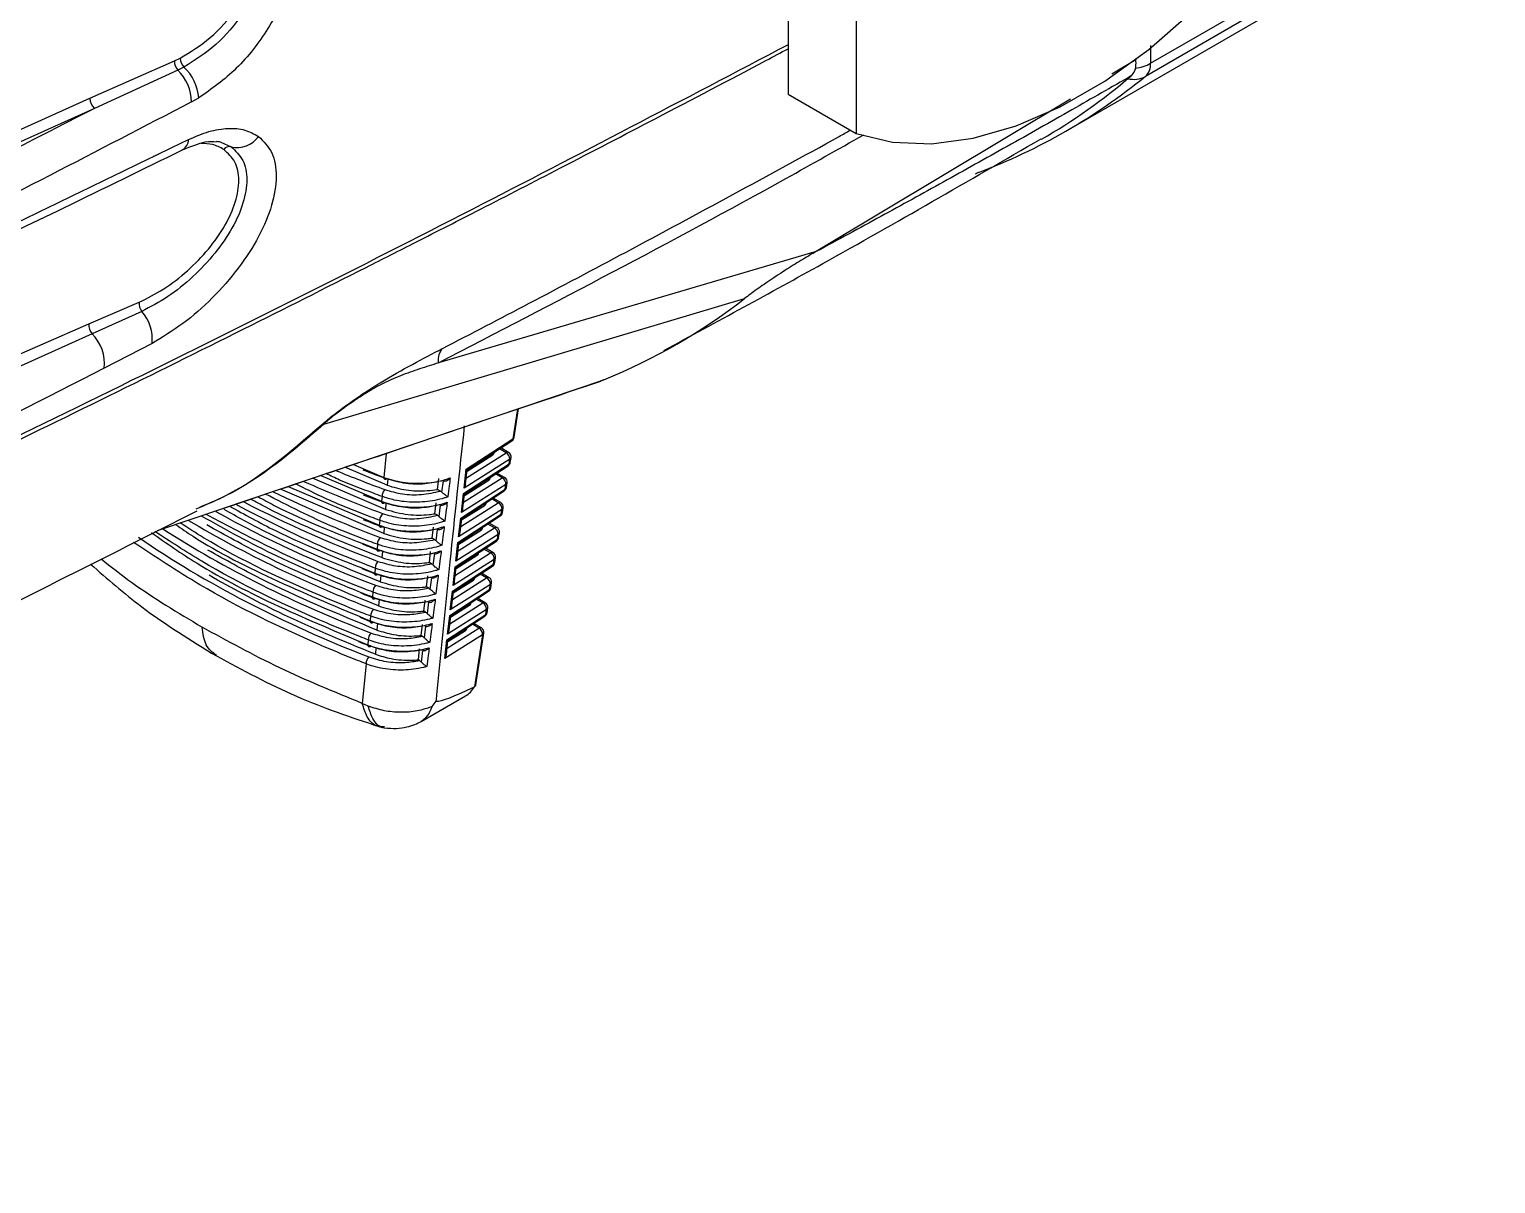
# Model space of a CAD drawing. Extents: x 2 to 136, y 1 to 99.
# Drawn here: x 13.738 to 16.602, y 7.299 to 9.552 of the extents above; entities that cross this region are included whole.
import ezdxf

# ---------------------------------------------------------------- set-up
doc = ezdxf.new("R2010")
doc.units = 0
doc.header["$MEASUREMENT"] = 0
doc.layers.add('OBJECT', color=7, linetype='CONTINUOUS')

msp = doc.modelspace()

# ---------------------------------------------------------------- linework, layer by layer
at = {"layer": 'OBJECT'}
for p, q in [((15.2201, 11.0484), (15.2201, 9.425)), ((15.353, 11.0484), (15.353, 9.3482)), ((15.9281, 9.4857), (16.6019, 9.8747)), ((16.5918, 9.8491), (15.9179, 9.4601)), ((15.7637, 9.3538), (16.4375, 9.7428)), ((15.9281, 9.5206), (15.9281, 9.4857)), ((13.8565, 9.4172), (14.0215, 9.4901)), ((14.0215, 9.4901), (14.0327, 9.4954)), ((15.8993, 9.4921), (15.8525, 9.4641)), ((15.8992, 9.4933), (15.8993, 9.4921)), ((14.0283, 9.4722), (13.8655, 9.3976)), ((14.0402, 9.4781), (14.0283, 9.4722)), ((15.2201, 9.425), (15.353, 9.3482)), ((11.9219, 8.5481), (13.8565, 9.4172)), ((13.8655, 9.3976), (11.9309, 8.5282)), ((14.0553, 9.4102), (14.0694, 9.4181)), ((15.7718, 9.4157), (15.2752, 9.1181)), ((13.9853, 9.3062), (13.9904, 9.3083)), ((14.1121, 9.3314), (14.1323, 9.3226)), ((13.9815, 9.3043), (13.98, 9.3037)), ((15.5914, 9.2722), (15.5854, 9.2693)), ((15.2752, 9.1181), (14.5372, 8.9007)), ((14.3136, 8.7814), (15.135, 9.0264)), ((13.8547, 8.9771), (13.9528, 9.0192)), ((13.9578, 9.0012), (13.8608, 8.9577)), ((13.6383, 8.8829), (13.8547, 8.9771)), ((13.8608, 8.9577), (13.647, 8.8611)), ((13.978, 8.9389), (13.8847, 8.8902)), ((14.5372, 8.9007), (14.5372, 8.9007)), ((14.1174, 8.6169), (14.86, 8.8676)), ((14.86, 8.8676), (14.85, 8.864)), ((14.6917, 8.8105), (14.6827, 8.7523)), ((14.6852, 8.7556), (14.6938, 8.8112)), ((14.3136, 8.7814), (14.3082, 8.7792)), ((14.5915, 8.693), (14.6827, 8.7523)), ((14.5935, 8.692), (14.6807, 8.7487)), ((14.6741, 8.726), (14.6591, 8.7347)), ((14.4354, 8.7242), (14.4309, 8.6773)), ((14.6765, 8.7125), (14.5873, 8.6561)), ((14.5918, 8.6766), (14.6692, 8.7255)), ((14.5932, 8.6894), (14.6433, 8.721)), ((14.6433, 8.721), (14.6439, 8.7248)), ((14.6458, 8.7243), (14.6461, 8.7262)), ((14.6692, 8.7255), (14.6564, 8.7329)), ((14.6751, 8.7034), (14.6765, 8.7125)), ((14.6776, 8.7066), (14.679, 8.7158)), ((14.3073, 8.681), (14.4263, 8.6306)), ((14.4373, 8.6618), (14.3546, 8.697)), ((14.3711, 8.7026), (14.4309, 8.6773)), ((14.5861, 8.6455), (14.6751, 8.7034)), ((14.5873, 8.6561), (14.5915, 8.693)), ((14.5881, 8.6445), (14.6732, 8.6998)), ((14.5904, 8.6644), (14.5935, 8.692)), ((14.6382, 8.6754), (14.6385, 8.6773)), ((14.6616, 8.6766), (14.6489, 8.684)), ((14.6665, 8.6771), (14.6516, 8.6857)), ((14.4304, 8.5676), (14.2288, 8.6545)), ((14.2437, 8.6596), (14.4218, 8.5839)), ((14.4338, 8.6147), (14.2915, 8.6757)), ((14.4382, 8.674), (14.4373, 8.6618)), ((14.5357, 8.6538), (14.5381, 8.6754)), ((14.5414, 8.6505), (14.5357, 8.6538)), ((14.5442, 8.6482), (14.5469, 8.6705)), ((14.5807, 8.5979), (14.6675, 8.6544)), ((14.6689, 8.6636), (14.582, 8.6086)), ((14.5828, 8.597), (14.6656, 8.6508)), ((14.5864, 8.6291), (14.6616, 8.6766)), ((14.5879, 8.6419), (14.6357, 8.6721)), ((14.6357, 8.6721), (14.6363, 8.6758)), ((14.6675, 8.6544), (14.6689, 8.6636)), ((14.67, 8.6577), (14.6714, 8.6669)), ((14.4272, 8.64), (14.4263, 8.6306)), ((14.4347, 8.627), (14.4338, 8.6147)), ((14.5303, 8.6063), (14.5327, 8.6279)), ((14.5386, 8.6008), (14.5412, 8.6231)), ((14.581, 8.5816), (14.654, 8.6277)), ((14.582, 8.6086), (14.5861, 8.6455)), ((14.5825, 8.5943), (14.6282, 8.6232)), ((14.585, 8.6169), (14.5882, 8.6445)), ((14.6282, 8.6232), (14.6287, 8.6269)), ((14.6307, 8.6265), (14.6309, 8.6283)), ((14.654, 8.6277), (14.6413, 8.6351)), ((14.659, 8.6282), (14.644, 8.6368)), ((13.9889, 8.5735), (14.12, 8.6178)), ((14.4227, 8.5933), (14.4218, 8.5839)), ((14.5356, 8.6032), (14.5303, 8.6063)), ((14.5754, 8.5504), (14.6599, 8.6055)), ((14.6613, 8.6147), (14.5766, 8.5611)), ((14.5766, 8.5611), (14.5807, 8.5979)), ((14.5774, 8.5494), (14.658, 8.6019)), ((14.5797, 8.5694), (14.5828, 8.597)), ((14.6599, 8.6055), (14.6613, 8.6147)), ((14.6624, 8.6088), (14.6639, 8.618)), ((14.4313, 8.5799), (14.4304, 8.5676)), ((14.5249, 8.5588), (14.5274, 8.5804)), ((14.5329, 8.5535), (14.5356, 8.5758)), ((14.6538, 8.5658), (14.5712, 8.5136)), ((14.5756, 8.534), (14.6465, 8.5788)), ((14.5771, 8.5468), (14.6206, 8.5743)), ((14.6206, 8.5743), (14.6211, 8.5779)), ((14.6231, 8.5776), (14.6234, 8.5794)), ((14.6465, 8.5788), (14.6338, 8.5861)), ((14.6514, 8.5793), (14.6365, 8.5879)), ((14.6523, 8.5565), (14.6538, 8.5658)), ((14.6548, 8.5598), (14.6563, 8.5691)), ((14.4182, 8.5466), (14.4173, 8.5372)), ((14.5298, 8.5559), (14.5249, 8.5588)), ((14.57, 8.5029), (14.6523, 8.5565)), ((14.5712, 8.5136), (14.5754, 8.5504)), ((14.572, 8.5019), (14.6504, 8.553)), ((14.5743, 8.5219), (14.5774, 8.5494)), ((14.6389, 8.5299), (14.6262, 8.5372)), ((14.6438, 8.5304), (14.6289, 8.539)), ((14.4279, 8.5329), (14.427, 8.5206)), ((14.5195, 8.5112), (14.522, 8.5329)), ((14.524, 8.5087), (14.5195, 8.5112)), ((14.5272, 8.5061), (14.5299, 8.5285)), ((14.5646, 8.4554), (14.6448, 8.5076)), ((14.6462, 8.5169), (14.5658, 8.4661)), ((14.5703, 8.4865), (14.6389, 8.5299)), ((14.5717, 8.4993), (14.613, 8.5254)), ((14.613, 8.5254), (14.6136, 8.529)), ((14.6155, 8.5287), (14.6158, 8.5304)), ((14.6448, 8.5076), (14.6462, 8.5169)), ((14.6473, 8.5109), (14.6487, 8.5202)), ((14.4137, 8.5), (14.4128, 8.4905)), ((14.4246, 8.4859), (14.4237, 8.4735)), ((14.5141, 8.4637), (14.5166, 8.4854)), ((14.5214, 8.4587), (14.5241, 8.4812)), ((14.5649, 8.439), (14.6313, 8.481)), ((14.5658, 8.4661), (14.57, 8.5029)), ((14.5663, 8.4518), (14.6054, 8.4765)), ((14.5666, 8.4544), (14.6428, 8.504)), ((14.5689, 8.4744), (14.572, 8.5019)), ((14.6054, 8.4765), (14.606, 8.48)), ((14.608, 8.4798), (14.6082, 8.4815)), ((14.6313, 8.481), (14.6187, 8.4883)), ((14.6363, 8.4815), (14.6214, 8.4901)), ((14.4092, 8.4533), (14.4083, 8.4438)), ((14.5181, 8.4614), (14.5141, 8.4637)), ((14.5592, 8.4079), (14.6372, 8.4586)), ((14.6386, 8.468), (14.5604, 8.4185)), ((14.5604, 8.4185), (14.5646, 8.4554)), ((14.5612, 8.4069), (14.6353, 8.4551)), ((14.5635, 8.4269), (14.5666, 8.4544)), ((14.6372, 8.4586), (14.6386, 8.468)), ((14.6397, 8.4619), (14.6411, 8.4713)), ((14.4213, 8.4388), (14.4204, 8.4263)), ((14.5088, 8.4162), (14.5112, 8.4379)), ((14.5156, 8.4114), (14.5184, 8.4339)), ((14.6311, 8.4191), (14.555, 8.371)), ((14.5595, 8.3915), (14.6237, 8.4321)), ((14.5609, 8.4043), (14.5979, 8.4276)), ((14.5979, 8.4276), (14.5984, 8.4311)), ((14.6004, 8.4309), (14.6006, 8.4325)), ((14.6237, 8.4321), (14.6112, 8.4394)), ((14.6287, 8.4326), (14.6139, 8.4411)), ((14.6296, 8.4097), (14.6311, 8.4191)), ((14.6321, 8.413), (14.6336, 8.4224)), ((14.4047, 8.4067), (14.4038, 8.3972)), ((14.4181, 8.3924), (14.4172, 8.3792)), ((14.5034, 8.3687), (14.5058, 8.3903)), ((14.5122, 8.4142), (14.5088, 8.4162)), ((14.5538, 8.3603), (14.6296, 8.4097)), ((14.555, 8.371), (14.5592, 8.4079)), ((14.5559, 8.3594), (14.6277, 8.4061)), ((14.5581, 8.3793), (14.5612, 8.4069)), ((14.6162, 8.3832), (14.6036, 8.3905)), ((14.6211, 8.3837), (14.6063, 8.3922)), ((14.5063, 8.367), (14.5034, 8.3687)), ((14.5098, 8.364), (14.5126, 8.3866)), ((14.6235, 8.3702), (14.5497, 8.3235)), ((14.5541, 8.344), (14.6162, 8.3832)), ((14.5556, 8.3568), (14.5903, 8.3787)), ((14.5903, 8.3787), (14.5908, 8.3821)), ((14.5928, 8.382), (14.593, 8.3836)), ((14.6235, 8.3702), (14.6078, 8.2686)), ((14.6103, 8.2723), (14.626, 8.3735)), ((14.4003, 8.36), (14.3994, 8.3505)), ((14.415, 8.3453), (14.4141, 8.332)), ((14.498, 8.3212), (14.5004, 8.3428)), ((14.504, 8.3167), (14.5068, 8.3394)), ((14.5497, 8.3235), (14.5538, 8.3603)), ((14.5527, 8.3318), (14.5559, 8.3594)), ((14.3958, 8.3134), (14.3885, 8.236)), ((14.5003, 8.3198), (14.498, 8.3212)), ((14.5034, 8.2008), (14.5901, 8.2508)), ((14.6078, 8.2686), (14.6075, 8.2685)), ((14.4002, 8.2308), (14.3885, 8.236)), ((14.525, 8.2299), (14.5331, 8.2402)), ((14.4224, 8.1905), (14.431, 8.1887))]:
    msp.add_line(p, q, dxfattribs=at)
at = {"layer": 'OBJECT', "flags": 128}
for points in [[(15.353, 9.3482), (15.424, 9.3315), (15.5004, 9.3284), (15.5814, 9.3391), (15.6655, 9.3633), (15.7516, 9.4007), (15.8384, 9.4508), (15.9244, 9.5128), (16.0086, 9.5857), (16.0895, 9.6685), (16.166, 9.7599), (16.2369, 9.8585)], [(14.4362, 8.6744), (14.4352, 8.6737), (14.4342, 8.6732), (14.4333, 8.6731), (14.4325, 8.6734), (14.4318, 8.6739), (14.4313, 8.6748), (14.431, 8.676), (14.4309, 8.6773)], [(14.4316, 8.6277), (14.4306, 8.6269), (14.4297, 8.6265), (14.4288, 8.6264), (14.428, 8.6266), (14.4273, 8.6272), (14.4268, 8.6281), (14.4264, 8.6292), (14.4263, 8.6306)], [(14.4271, 8.581), (14.4261, 8.5802), (14.4251, 8.5798), (14.4242, 8.5797), (14.4234, 8.5799), (14.4228, 8.5805), (14.4223, 8.5814), (14.4219, 8.5825), (14.4218, 8.5839)], [(14.4226, 8.5343), (14.4216, 8.5335), (14.4206, 8.5331), (14.4197, 8.533), (14.4189, 8.5332), (14.4183, 8.5338), (14.4177, 8.5347), (14.4174, 8.5358), (14.4173, 8.5372)], [(14.4182, 8.4876), (14.4172, 8.4868), (14.4162, 8.4864), (14.4152, 8.4863), (14.4144, 8.4865), (14.4138, 8.4871), (14.4132, 8.488), (14.4129, 8.4891), (14.4128, 8.4905)], [(14.4137, 8.4409), (14.4127, 8.4401), (14.4117, 8.4397), (14.4108, 8.4396), (14.41, 8.4398), (14.4093, 8.4404), (14.4088, 8.4413), (14.4084, 8.4424), (14.4083, 8.4438)], [(14.4093, 8.3942), (14.4083, 8.3934), (14.4073, 8.393), (14.4063, 8.3929), (14.4055, 8.3932), (14.4048, 8.3937), (14.4043, 8.3946), (14.404, 8.3958), (14.4038, 8.3972)], [(14.4049, 8.3475), (14.4038, 8.3468), (14.4028, 8.3463), (14.4019, 8.3463), (14.4011, 8.3465), (14.4004, 8.3471), (14.3999, 8.348), (14.3995, 8.3491), (14.3994, 8.3505)]]:
    msp.add_lwpolyline(points, dxfattribs=at)
at = {"layer": 'OBJECT'}
for centre, radius, start, end in [((14.0486, 9.4903), 0.0271, 180.2768, 221.6573), ((14.062, 9.4978), 0.0294, 184.6488, 222.1161), ((15.8884, 9.5557), 0.0805, 277.0155, 299.5444), ((15.8953, 9.4838), 0.0328, 313.6403, 3.298), ((13.9675, 9.4089), 0.0877, 0.8239, 46.1661), ((13.9756, 9.4096), 0.0942, 5.2108, 46.6737), ((15.1757, 10.3723), 1.176, 290.6989, 309.1353), ((15.126, 10.3564), 1.1771, 300.0144, 310.477), ((15.8949, 9.5024), 0.0482, 256.5594, 298.6085), ((13.8833, 9.4176), 0.0268, 180.8628, 228.3891), ((14.0266, 9.3362), 0.0224, 297.7434, 0.9938), ((14.1441, 9.3724), 0.0512, 256.6337, 324.6399), ((14.1292, 9.3087), 0.0143, 77.4603, 142.3483), ((14.419, 9.9488), 1.1677, 292.1903, 307.8204), ((13.9779, 9.0165), 0.0252, 173.7326, 217.1561), ((13.8969, 8.947), 0.0815, 354.2928, 41.6626), ((13.8801, 8.9744), 0.0255, 173.7671, 220.7985), ((13.8027, 8.8992), 0.0824, 353.7725, 45.2393), ((14.6753, 8.7571), 0.01, 303.0601, 351.1981), ((14.678, 8.7525), 0.00462, 305.6342, 357.5238), ((14.6805, 8.7565), 0.00472, 296.7719, 348.7952), ((14.672, 8.7215), 0.00496, 65.3475, 125.2901), ((14.6622, 8.7131), 0.0143, 357.7208, 60.9232), ((14.6677, 8.7082), 0.01, 303.0601, 351.1981), ((14.6691, 8.7173), 0.01, 351.1981, 60.0027), ((14.6729, 8.7076), 0.00472, 296.7621, 348.7957), ((14.6744, 8.7167), 0.00472, 296.7728, 348.793), ((14.6645, 8.6726), 0.00496, 65.3221, 125.3156), ((14.6615, 8.6684), 0.01, 351.1981, 60.0027), ((14.6705, 8.7036), 0.00462, 305.6448, 357.5196), ((14.4465, 8.6401), 0.0193, 136.3216, 180.292), ((14.6547, 8.6642), 0.0143, 357.7207, 60.9251), ((14.6601, 8.6592), 0.01, 303.0601, 351.1981), ((14.6629, 8.6546), 0.00462, 305.6554, 357.5082), ((14.6654, 8.6586), 0.00472, 296.7686, 348.7985), ((14.6668, 8.6678), 0.00472, 296.7675, 348.7983), ((14.6569, 8.6237), 0.00496, 65.3475, 125.2901), ((14.6471, 8.6153), 0.0143, 357.7224, 60.9233), ((14.654, 8.6195), 0.01, 351.1981, 60.0027), ((14.4419, 8.5934), 0.0192, 136.0967, 180.277), ((14.6525, 8.6103), 0.01, 303.0601, 351.1981), ((14.6553, 8.6057), 0.00462, 305.6305, 357.5266), ((14.6578, 8.6097), 0.00472, 296.7728, 348.793), ((14.6592, 8.6189), 0.00472, 296.7633, 348.7945), ((14.6493, 8.5748), 0.00496, 65.3475, 125.2901), ((14.6395, 8.5664), 0.0143, 357.7235, 60.9204), ((14.6464, 8.5706), 0.01, 351.1981, 60.0027), ((14.6516, 8.57), 0.00472, 296.7716, 348.7934), ((14.4373, 8.5467), 0.0191, 135.8703, 180.2638), ((14.645, 8.5613), 0.01, 303.0601, 351.1981), ((14.6477, 8.5567), 0.00462, 305.6342, 357.523), ((14.6502, 8.5607), 0.00472, 296.7732, 348.7939), ((14.4327, 8.5001), 0.019, 135.6418, 180.2531), ((14.6418, 8.5259), 0.00496, 65.3316, 125.306), ((14.632, 8.5175), 0.0143, 357.7212, 60.9245), ((14.6374, 8.5124), 0.01, 303.0601, 351.1981), ((14.6401, 8.5078), 0.00462, 305.6443, 357.5193), ((14.6388, 8.5217), 0.01, 351.1981, 60.0027), ((14.6426, 8.5118), 0.00472, 296.7592, 348.7999), ((14.6441, 8.5211), 0.00472, 296.767, 348.798), ((14.6342, 8.477), 0.00496, 65.3475, 125.2901), ((14.6244, 8.4686), 0.0143, 357.7206, 60.9232), ((14.6313, 8.4728), 0.01, 351.1981, 60.0027), ((14.4281, 8.4534), 0.0189, 135.4146, 180.2398), ((14.6298, 8.4634), 0.01, 303.0601, 351.1981), ((14.6326, 8.4588), 0.00462, 305.6556, 357.5089), ((14.6351, 8.4628), 0.00472, 296.7676, 348.7987), ((14.6365, 8.4722), 0.00472, 296.7768, 348.7882), ((14.4236, 8.4067), 0.0188, 135.1907, 180.2247), ((14.6266, 8.4281), 0.00496, 65.3475, 125.2901), ((14.6168, 8.4197), 0.0143, 357.7235, 60.9204), ((14.6237, 8.4239), 0.01, 351.1981, 60.0027), ((14.6289, 8.4233), 0.00472, 296.7723, 348.7927), ((14.6222, 8.4145), 0.01, 303.0601, 351.1981), ((14.625, 8.4099), 0.00462, 305.6343, 357.5237), ((14.6275, 8.4139), 0.00472, 296.7681, 348.7982), ((14.419, 8.3601), 0.0188, 134.961, 180.2125), ((14.619, 8.3792), 0.00496, 65.3316, 125.306), ((14.6092, 8.3708), 0.0143, 357.7212, 60.9245), ((14.6161, 8.375), 0.01, 351.1981, 60.0027), ((14.6214, 8.3744), 0.00472, 296.7621, 348.7957), ((14.4145, 8.3135), 0.0187, 134.7326, 180.1995)]:
    msp.add_arc(centre, radius, start, end, dxfattribs=at)
for centre, major_axis, ratio, start_param, end_param in [((14.6358, 8.7249), (0.0101, -0.0001), 0.569185, 5.564189, 6.202605), ((15.6305, 9.7457), (2.2169, 0.0169), 0.582304, 4.085474, 4.137067), ((15.6291, 9.7382), (2.2176, -0.0166), 0.572227, 4.123718, 4.148673), ((14.5841, 8.6978), (0.0094, -0.00581), 0.034264, 5.635308, 6.267035), ((15.6305, 9.6445), (2.2104, 0.0169), 0.582304, 4.012534, 4.130329), ((15.6305, 9.6951), (2.2137, 0.0169), 0.582304, 4.048609, 4.133702), ((14.58, 8.661), (0.0075, 0.0119), 0.628226, 4.700221, 5.364248), ((14.6282, 8.676), (0.0101, -0.0001), 0.569185, 5.564189, 6.202605), ((15.6305, 9.5939), (2.2072, 0.0168), 0.582304, 3.977307, 4.126948), ((15.6291, 9.6875), (2.2143, -0.0166), 0.572227, 4.123047, 4.14531), ((14.5787, 8.6503), (0.0094, -0.00581), 0.034264, 5.635308, 6.267035), ((14.6206, 8.6271), (0.0101, -0.0001), 0.569185, 5.564189, 6.202605), ((15.6305, 9.4926), (2.2007, 0.0168), 0.582304, 3.90633, 4.120162), ((15.6305, 9.5432), (2.2039, 0.0168), 0.582304, 3.941902, 4.123559), ((15.6291, 9.6369), (2.2111, -0.0166), 0.572227, 4.1219, 4.141939), ((14.5734, 8.6028), (0.0094, -0.00581), 0.034264, 5.635308, 6.267035), ((14.5746, 8.6134), (0.0075, 0.0119), 0.628226, 4.700221, 5.364248), ((15.6305, 9.442), (2.1974, 0.0168), 0.582304, 3.871158, 4.116757), ((14.5692, 8.5659), (0.0075, 0.0119), 0.628226, 4.700221, 5.364248), ((14.6131, 8.5782), (0.0101, -0.0001), 0.569185, 5.564189, 6.202605), ((15.6305, 9.3914), (2.1942, 0.0167), 0.582304, 3.836676, 4.113343), ((15.6291, 9.5863), (2.2078, -0.0165), 0.572227, 4.12039, 4.13856), ((14.568, 8.5552), (0.0094, -0.00581), 0.034264, 5.635308, 6.267035), ((14.5638, 8.5184), (0.0075, 0.0119), 0.628226, 4.700221, 5.364248), ((14.6055, 8.5293), (0.0101, -0.0001), 0.569185, 5.564189, 6.202605), ((15.6291, 9.5357), (2.2046, -0.0165), 0.572227, 4.118595, 4.135173), ((14.5626, 8.5077), (0.0094, -0.00581), 0.034264, 5.635308, 6.267035), ((14.5979, 8.4804), (0.0101, -0.0001), 0.569185, 5.564189, 6.202605), ((15.6291, 9.485), (2.2013, -0.0165), 0.572227, 4.116574, 4.131778), ((14.5572, 8.4602), (0.0094, -0.00581), 0.034264, 5.635308, 6.267035), ((14.5584, 8.4709), (0.0075, 0.0119), 0.628226, 4.700221, 5.364248), ((14.553, 8.4234), (0.0075, 0.0119), 0.628226, 4.700221, 5.364248), ((14.5904, 8.4315), (0.0101, -0.0001), 0.569185, 5.564189, 6.202605), ((15.6291, 9.4344), (2.1981, -0.0165), 0.572227, 4.114368, 4.128375), ((14.5518, 8.4127), (0.0094, -0.00581), 0.034264, 5.635308, 6.267035), ((14.5477, 8.3758), (0.0075, 0.0119), 0.628226, 4.700221, 5.364248), ((14.5828, 8.3826), (0.0101, -0.0001), 0.569185, 5.564189, 6.202605), ((15.6291, 9.3838), (2.1948, -0.0164), 0.572227, 4.112009, 4.124963), ((14.5465, 8.3652), (0.0094, -0.00581), 0.034264, 5.635308, 6.267035), ((14.5423, 8.3283), (0.0075, 0.0119), 0.628226, 4.700221, 5.364248), ((16.0628, 9.2396), (1.5344, 0.9976), 0.038755, 3.198798, 3.439911), ((14.533, 8.3564), (-0.0554, 0.1065), 0.604579, 3.168235, 3.501293)]:
    msp.add_ellipse(centre, major_axis=major_axis, ratio=ratio, start_param=start_param, end_param=end_param, dxfattribs=at)
for points, knots in [([(11.8425, 9.5209), (12.2479, 9.7136), (13.0594, 10.0993), (14.0735, 10.6182), (14.6721, 10.95), (14.8905, 11.0711)], [0, 0, 0, 0, 0.388118, 0.776745, 1, 1, 1, 1]), ([(11.8731, 9.4688), (12.062, 9.5574), (12.4463, 9.7376), (13.0232, 10.0193), (13.5971, 10.3081), (14.1627, 10.6025), (14.622, 10.8477), (14.8933, 10.9986), (14.9828, 11.0484)], [0, 0, 0, 0, 0.176451, 0.3589388, 0.5474679, 0.7276616, 0.9101702, 1, 1, 1, 1]), ([(11.8752, 9.4597), (12.09, 9.5527), (12.5321, 9.7442), (13.2025, 10.0476), (13.6533, 10.2611), (13.8847, 10.3708)], [0, 0, 0, 0, 0.315, 0.648332, 1, 1, 1, 1]), ([(11.8651, 9.4216), (11.9277, 9.4485), (12.0402, 9.497), (12.1889, 9.5618), (12.3044, 9.6125), (12.4002, 9.6548), (12.58, 9.7345), (12.8062, 9.8361), (13.0717, 9.9572), (13.2399, 10.035), (13.3632, 10.0923), (13.4561, 10.1358), (13.5736, 10.191), (13.7159, 10.2584), (13.8186, 10.3076), (13.8741, 10.3341)], [0, 0, 0, 0, 0.091691, 0.164514, 0.218476, 0.261777, 0.30597, 0.484367, 0.5981, 0.703041, 0.737311, 0.783982, 0.843319, 0.915324, 1, 1, 1, 1]), ([(13.9904, 9.9806), (13.6534, 9.8059), (12.9793, 9.4566), (12.2823, 9.1237), (11.9338, 8.9572)], [0, 0, 0, 0, 0.499931, 1, 1, 1, 1]), ([(14.049, 9.9331), (13.7054, 9.7548), (13.0228, 9.4006), (12.3167, 9.0632), (11.9661, 8.8957)], [0, 0, 0, 0, 0.50338, 1, 1, 1, 1]), ([(11.9667, 8.889), (12.1296, 8.9606), (12.4652, 9.1081), (12.9762, 9.3404), (13.5106, 9.5891), (13.8706, 9.7631), (14.0553, 9.8523)], [0, 0, 0, 0, 0.22962, 0.472827, 0.72962, 1, 1, 1, 1]), ([(11.9553, 8.8604), (12.0205, 8.8889), (12.1374, 8.9401), (12.292, 9.0087), (12.412, 9.0622), (12.5117, 9.1069), (12.6986, 9.1911), (12.9338, 9.2985), (13.2098, 9.4264), (13.3847, 9.5085), (13.5128, 9.5691), (13.6093, 9.615), (13.7315, 9.6733), (13.8793, 9.7445), (13.986, 9.7964), (14.0437, 9.8244)], [0, 0, 0, 0, 0.09169, 0.164513, 0.218477, 0.261778, 0.305972, 0.48437, 0.598102, 0.703044, 0.737312, 0.783982, 0.843318, 0.915323, 1, 1, 1, 1]), ([(14.1072, 9.838), (14.1241, 9.8345), (14.1595, 9.8271), (14.1939, 9.7845), (14.2069, 9.7241), (14.194, 9.6529), (14.1578, 9.582), (14.104, 9.5184), (14.0615, 9.4915), (14.0402, 9.4781)], [0, 0, 0, 0, 0.1318821, 0.2764488, 0.4207996, 0.5651354, 0.7096775, 0.8546111, 1, 1, 1, 1]), ([(14.0327, 9.4954), (14.0529, 9.5076), (14.0932, 9.532), (14.1441, 9.5905), (14.1801, 9.657), (14.1848, 9.7), (14.1872, 9.7214)], [0, 0, 0, 0, 0.250681, 0.500935, 0.750645, 1, 1, 1, 1]), ([(14.2597, 9.7271), (14.2568, 9.6987), (14.2511, 9.6418), (14.2073, 9.5521), (14.1446, 9.4712), (14.0945, 9.4358), (14.0694, 9.4181)], [0, 0, 0, 0, 0.24993, 0.499886, 0.749919, 1, 1, 1, 1]), ([(11.8626, 7.8911), (11.9458, 7.9278), (12.1003, 7.9961), (12.3129, 8.0916), (12.4895, 8.1716), (12.633, 8.2373), (12.7555, 8.2937), (12.8694, 8.3465), (13.0527, 8.432), (13.3051, 8.5511), (13.6082, 8.6968), (13.8923, 8.8355), (14.1496, 8.963), (14.349, 9.0633), (14.5029, 9.1413), (14.6294, 9.2059), (14.7858, 9.2864), (14.9717, 9.3831), (15.12, 9.4607), (15.2057, 9.5064), (15.2201, 9.5141)], [0, 0, 0, 0, 0.071655, 0.133072, 0.184261, 0.22523, 0.258397, 0.291507, 0.325145, 0.419722, 0.514664, 0.595221, 0.674581, 0.746977, 0.776419, 0.814924, 0.862775, 0.919976, 0.986531, 1, 1, 1, 1]), ([(15.2201, 9.5219), (15.0151, 9.4143), (14.5929, 9.1925), (13.9356, 8.8632), (13.2522, 8.5326), (12.5643, 8.2115), (12.1004, 8.005), (11.8731, 7.9038)], [0, 0, 0, 0, 0.190637, 0.392769, 0.598173, 0.803117, 1, 1, 1, 1]), ([(15.8902, 9.461), (15.8928, 9.4641), (15.898, 9.4703), (15.8999, 9.4824), (15.8994, 9.4901), (15.8993, 9.4921)], [0, 0, 0, 0, 0.425026, 0.850044, 1, 1, 1, 1]), ([(15.8902, 9.461), (15.8514, 9.4388), (15.7704, 9.3922), (15.6482, 9.3232), (15.524, 9.254), (15.3999, 9.1856), (15.3173, 9.1409), (15.2752, 9.1181)], [0, 0, 0, 0, 0.187145, 0.391348, 0.595125, 0.793954, 1, 1, 1, 1]), ([(13.8655, 9.3976), (13.5485, 9.2352), (12.9147, 8.9107), (12.261, 8.6006), (11.9344, 8.4456)], [0, 0, 0, 0, 0.500229, 1, 1, 1, 1]), ([(14.0553, 9.4102), (13.8706, 9.3144), (13.5106, 9.1276), (12.9762, 8.8605), (12.4652, 8.611), (12.1296, 8.4525), (11.9667, 8.3756)], [0, 0, 0, 0, 0.27038, 0.527173, 0.77038, 1, 1, 1, 1]), ([(11.9661, 8.3696), (12.3167, 8.5258), (13.0228, 8.8403), (13.7054, 9.1704), (14.049, 9.3366)], [0, 0, 0, 0, 0.49662, 1, 1, 1, 1]), ([(14.1859, 9.3428), (14.1956, 9.3331), (14.2152, 9.3137), (14.2231, 9.2658), (14.2142, 9.2094), (14.1883, 9.1476), (14.1481, 9.0851), (14.0968, 9.0266), (14.0381, 8.9747), (13.9981, 8.9509), (13.978, 8.9389)], [0, 0, 0, 0, 0.124845, 0.24983, 0.374893, 0.499993, 0.625062, 0.749967, 0.874601, 1, 1, 1, 1]), ([(14.049, 9.3366), (14.0626, 9.3424), (14.0895, 9.3541), (14.1268, 9.3597), (14.1603, 9.3571), (14.1773, 9.3476), (14.1859, 9.3428)], [0, 0, 0, 0, 0.250785, 0.500021, 0.750018, 1, 1, 1, 1]), ([(14.5372, 8.9007), (14.7646, 9.0186), (15.0437, 9.1631), (15.3173, 9.3176), (15.3679, 9.3461)], [0, 0, 0, 0, 0.815067, 1, 1, 1, 1]), ([(14.5454, 8.929), (14.6018, 8.9583), (14.7215, 9.0205), (14.9105, 9.1206), (15.1123, 9.2292), (15.2582, 9.3086), (15.3343, 9.3509), (15.3415, 9.3549)], [0, 0, 0, 0, 0.211269, 0.448076, 0.710421, 0.972766, 1, 1, 1, 1]), ([(14.9776, 8.9251), (15.0812, 8.9812), (15.3287, 9.1152), (15.5725, 9.2562), (15.7142, 9.3382)], [0, 0, 0, 0, 0.4184783, 1, 1, 1, 1]), ([(11.9549, 8.3495), (12.0454, 8.3894), (12.2145, 8.4641), (12.4489, 8.5692), (12.6472, 8.6592), (12.8107, 8.734), (12.9494, 8.798), (13.0749, 8.8563), (13.1979, 8.9138), (13.3225, 8.9724), (13.4597, 9.0374), (13.6217, 9.1148), (13.8183, 9.2094), (13.9606, 9.279), (14.0377, 9.3167)], [0, 0, 0, 0, 0.127673, 0.238652, 0.332946, 0.410559, 0.472851, 0.532128, 0.591338, 0.650482, 0.712496, 0.790612, 0.886445, 1, 1, 1, 1]), ([(13.9528, 9.0192), (13.9689, 9.0272), (14.0009, 9.0431), (14.048, 9.0798), (14.0894, 9.1223), (14.1219, 9.1686), (14.1428, 9.2151), (14.1497, 9.2582), (14.1426, 9.295), (14.1261, 9.3099), (14.1179, 9.3174)], [0, 0, 0, 0, 0.124906, 0.249953, 0.375022, 0.500104, 0.625116, 0.749959, 0.874676, 1, 1, 1, 1]), ([(14.1323, 9.3226), (14.1409, 9.3146), (14.1581, 9.2987), (14.1653, 9.2594), (14.158, 9.2136), (14.1361, 9.1638), (14.102, 9.1142), (14.0585, 9.0681), (14.0088, 9.0279), (13.9748, 9.0101), (13.9578, 9.0012)], [0, 0, 0, 0, 0.1256654, 0.2503632, 0.3748706, 0.4993744, 0.6239874, 0.748872, 0.8742199, 1, 1, 1, 1]), ([(14.0377, 9.3167), (14.0539, 9.3233), (14.0822, 9.3348), (14.0969, 9.333), (14.1031, 9.3322)], [0, 0, 0, 0, 0.571024, 1, 1, 1, 1]), ([(14.1179, 9.3174), (14.1109, 9.3212), (14.0982, 9.3281), (14.0814, 9.3289), (14.0737, 9.3293)], [0, 0, 0, 0, 0.545514, 1, 1, 1, 1]), ([(14.1034, 9.3333), (14.1054, 9.3333), (14.1087, 9.3332), (14.1112, 9.3319), (14.1121, 9.3314)], [0, 0, 0, 0, 0.624605, 1, 1, 1, 1]), ([(15.2752, 9.1181), (15.2724, 9.1165), (15.2652, 9.1125), (15.2478, 9.1024), (15.2209, 9.0859), (15.1882, 9.0645), (15.1572, 9.043), (15.1426, 9.032), (15.135, 9.0264)], [0, 0, 0, 0, 0.0612938, 0.1579775, 0.3530257, 0.5689643, 0.7756011, 1, 1, 1, 1]), ([(14.3082, 8.7792), (14.3149, 8.7849), (14.3283, 8.7964), (14.357, 8.818), (14.3894, 8.8406), (14.4345, 8.8691), (14.4875, 8.8988), (14.5261, 8.9189), (14.5454, 8.929)], [0, 0, 0, 0, 0.125023, 0.250261, 0.372599, 0.500558, 0.750171, 1, 1, 1, 1]), ([(14.5372, 8.9007), (14.5373, 8.9066), (14.5377, 8.9182), (14.5428, 8.9254), (14.5454, 8.929)], [0, 0, 0, 0, 0.499997, 1, 1, 1, 1]), ([(13.8847, 8.8902), (13.6533, 8.7724), (13.2025, 8.5429), (12.5321, 8.2166), (12.09, 8.0106), (11.8752, 7.9105)], [0, 0, 0, 0, 0.351668, 0.685, 1, 1, 1, 1]), ([(14.5372, 8.9007), (14.525, 8.8968), (14.5005, 8.8891), (14.4638, 8.8765), (14.428, 8.8608), (14.398, 8.8432), (14.3768, 8.8295), (14.362, 8.8193), (14.3473, 8.8087), (14.3337, 8.7984), (14.3219, 8.7889), (14.3161, 8.7837), (14.3136, 8.7814)], [0, 0, 0, 0, 0.167655, 0.336418, 0.499288, 0.624455, 0.681335, 0.749952, 0.805262, 0.875044, 0.94588, 1, 1, 1, 1]), ([(14.1174, 8.6169), (14.1981, 8.6442), (14.3601, 8.6988), (14.601, 8.7801), (14.7701, 8.8369), (14.8546, 8.8653)], [0, 0, 0, 0, 0.332264, 0.666687, 1, 1, 1, 1]), ([(14.064, 8.6158), (14.0816, 8.6232), (14.1724, 8.6611), (14.2476, 8.7264), (14.3082, 8.7792)], [0, 0, 0, 0, 0.19319, 1, 1, 1, 1]), ([(14.3136, 8.7814), (14.253, 8.7288), (14.1779, 8.6634), (14.087, 8.6254), (14.0694, 8.6181)], [0, 0, 0, 0, 0.806371, 1, 1, 1, 1]), ([(14.5331, 8.2402), (14.5335, 8.2445), (14.5356, 8.266), (14.5445, 8.3566), (14.5618, 8.531), (14.5788, 8.6891), (14.5884, 8.7777)], [0, 0, 0, 0, 0.024147, 0.120738, 0.507103, 1, 1, 1, 1]), ([(14.4272, 8.64), (14.4216, 8.6421), (14.3937, 8.6526), (14.3557, 8.6662), (14.3267, 8.6804), (14.318, 8.6846)], [0, 0, 0, 0, 0.149182, 0.745998, 1, 1, 1, 1]), ([(14.4309, 8.6773), (14.4367, 8.6754), (14.4542, 8.6694), (14.4879, 8.6647), (14.5243, 8.6666), (14.5479, 8.6719), (14.5579, 8.6754), (14.5602, 8.6762)], [0, 0, 0, 0, 0.147376, 0.444496, 0.741154, 0.940222, 1, 1, 1, 1]), ([(14.4227, 8.5933), (14.4171, 8.5954), (14.3892, 8.6059), (14.3318, 8.6277), (14.2851, 8.6512), (14.2584, 8.6645)], [0, 0, 0, 0, 0.097158, 0.485846, 1, 1, 1, 1]), ([(14.4326, 8.6534), (14.4437, 8.6502), (14.4659, 8.6437), (14.5051, 8.6424), (14.5291, 8.6477), (14.5414, 8.6505)], [0, 0, 0, 0, 0.327832, 0.655734, 1, 1, 1, 1]), ([(14.5459, 8.671), (14.5345, 8.6684), (14.5116, 8.6633), (14.472, 8.6641), (14.4485, 8.6709), (14.4362, 8.6744)], [0, 0, 0, 0, 0.320862, 0.641681, 1, 1, 1, 1]), ([(14.4373, 8.6618), (14.4494, 8.6582), (14.4736, 8.6511), (14.5088, 8.6501), (14.5288, 8.6528), (14.5357, 8.6538)], [0, 0, 0, 0, 0.396562, 0.793191, 1, 1, 1, 1]), ([(14.5414, 8.6505), (14.5423, 8.6499), (14.5433, 8.6492), (14.5441, 8.6483), (14.5442, 8.6482)], [0, 0, 0, 0, 0.90404, 1, 1, 1, 1]), ([(14.5557, 8.6394), (14.5557, 8.6395), (14.5548, 8.64), (14.5527, 8.6412), (14.5495, 8.6435), (14.5465, 8.646), (14.545, 8.6475), (14.5442, 8.6482)], [0, 0, 0, 0, 0.007975, 0.299097, 0.60291, 0.800708, 1, 1, 1, 1]), ([(14.5469, 8.6705), (14.5477, 8.6703), (14.5495, 8.6698), (14.5532, 8.6708), (14.5569, 8.673), (14.5592, 8.6751), (14.5602, 8.6762), (14.5602, 8.6762)], [0, 0, 0, 0, 0.192793, 0.4296508, 0.7493185, 0.9922623, 1, 1, 1, 1]), ([(14.5602, 8.6762), (14.5596, 8.6712), (14.5581, 8.6589), (14.5566, 8.6466), (14.5557, 8.6394)], [0, 0, 0, 0, 0.412557, 1, 1, 1, 1]), ([(14.1295, 8.621), (14.1589, 8.6048), (14.2463, 8.5565), (14.3463, 8.5169), (14.4128, 8.4905)], [0, 0, 0, 0, 0.33577, 1, 1, 1, 1]), ([(14.4137, 8.5), (14.4081, 8.5021), (14.3803, 8.5127), (14.2844, 8.5506), (14.2026, 8.5928), (14.1408, 8.6248)], [0, 0, 0, 0, 0.057334, 0.286705, 1, 1, 1, 1]), ([(14.427, 8.5206), (14.3486, 8.5515), (14.2591, 8.5867), (14.1802, 8.6295), (14.1704, 8.6348)], [0, 0, 0, 0, 0.875475, 1, 1, 1, 1]), ([(14.1848, 8.6397), (14.1954, 8.634), (14.2664, 8.5954), (14.3479, 8.564), (14.4173, 8.5372)], [0, 0, 0, 0, 0.1484292, 1, 1, 1, 1]), ([(14.4182, 8.5466), (14.4126, 8.5487), (14.3847, 8.5593), (14.308, 8.5891), (14.2437, 8.622), (14.1994, 8.6446)], [0, 0, 0, 0, 0.0720876, 0.3604819, 1, 1, 1, 1]), ([(14.4263, 8.6306), (14.4321, 8.6286), (14.4496, 8.6226), (14.4833, 8.6179), (14.5192, 8.6197), (14.5424, 8.6248), (14.5521, 8.628), (14.5544, 8.6288)], [0, 0, 0, 0, 0.148954, 0.44926, 0.7491, 0.940502, 1, 1, 1, 1]), ([(14.5557, 8.6394), (14.5534, 8.6386), (14.5454, 8.6358), (14.5243, 8.6305), (14.4907, 8.6275), (14.4546, 8.6311), (14.435, 8.6375), (14.4272, 8.64)], [0, 0, 0, 0, 0.059553, 0.208066, 0.505163, 0.802607, 1, 1, 1, 1]), ([(14.5401, 8.6237), (14.5286, 8.6212), (14.5056, 8.6163), (14.4665, 8.6175), (14.4435, 8.6242), (14.4316, 8.6277)], [0, 0, 0, 0, 0.324748, 0.649448, 1, 1, 1, 1]), ([(14.5412, 8.6231), (14.5421, 8.6229), (14.5439, 8.6225), (14.5476, 8.6235), (14.5513, 8.6257), (14.5535, 8.6278), (14.5544, 8.6288), (14.5544, 8.6288)], [0, 0, 0, 0, 0.197194, 0.440799, 0.768914, 0.992186, 1, 1, 1, 1]), ([(14.5544, 8.6288), (14.5538, 8.6237), (14.5523, 8.6115), (14.5508, 8.5992), (14.5499, 8.592)], [0, 0, 0, 0, 0.412532, 1, 1, 1, 1]), ([(11.1756, 7.2986), (11.3618, 7.3741), (11.7495, 7.5311), (12.3343, 7.7844), (12.9306, 8.0553), (13.5084, 8.3303), (13.8848, 8.5205), (14.0659, 8.612)], [0, 0, 0, 0, 0.1902424, 0.3962076, 0.6023972, 0.8087754, 1, 1, 1, 1]), ([(14.0739, 8.6022), (14.122, 8.5755), (14.2261, 8.5176), (14.3446, 8.4696), (14.4083, 8.4438)], [0, 0, 0, 0, 0.462392, 1, 1, 1, 1]), ([(14.4092, 8.4533), (14.4036, 8.4554), (14.3759, 8.4661), (14.2609, 8.5121), (14.1619, 8.5638), (14.0827, 8.6052)], [0, 0, 0, 0, 0.04762, 0.238129, 1, 1, 1, 1]), ([(14.4237, 8.4735), (14.3458, 8.5049), (14.2387, 8.5481), (14.1443, 8.6003), (14.1185, 8.6145)], [0, 0, 0, 0, 0.72668, 1, 1, 1, 1]), ([(14.5499, 8.592), (14.5476, 8.5913), (14.5396, 8.5885), (14.5184, 8.5834), (14.4847, 8.5807), (14.4492, 8.5846), (14.4301, 8.5909), (14.4227, 8.5933)], [0, 0, 0, 0, 0.059276, 0.209421, 0.509831, 0.810598, 1, 1, 1, 1]), ([(14.428, 8.6067), (14.4391, 8.6035), (14.4614, 8.5969), (14.5001, 8.5956), (14.5237, 8.6006), (14.5356, 8.6032)], [0, 0, 0, 0, 0.331872, 0.663815, 1, 1, 1, 1]), ([(14.4338, 8.6147), (14.4483, 8.6106), (14.475, 8.6031), (14.5096, 8.6033), (14.5265, 8.6057), (14.5303, 8.6063)], [0, 0, 0, 0, 0.478249, 0.883044, 1, 1, 1, 1]), ([(14.5356, 8.6032), (14.5365, 8.6026), (14.5375, 8.6019), (14.5384, 8.601), (14.5386, 8.6008)], [0, 0, 0, 0, 0.8737046, 1, 1, 1, 1]), ([(14.5499, 8.592), (14.5499, 8.5921), (14.549, 8.5925), (14.547, 8.5938), (14.5439, 8.596), (14.5409, 8.5985), (14.5393, 8.6001), (14.5386, 8.6008)], [0, 0, 0, 0, 0.008047, 0.282711, 0.593788, 0.796118, 1, 1, 1, 1]), ([(13.9768, 8.5694), (14.0059, 8.5491), (14.0808, 8.4967), (14.2238, 8.4238), (14.3409, 8.3749), (14.3994, 8.3505)], [0, 0, 0, 0, 0.24017, 0.620085, 1, 1, 1, 1]), ([(14.4003, 8.36), (14.3947, 8.3622), (14.3671, 8.3729), (14.253, 8.4198), (14.1144, 8.4861), (14.0135, 8.552), (13.9834, 8.5716)], [0, 0, 0, 0, 0.035919, 0.179616, 0.755834, 1, 1, 1, 1]), ([(14.0238, 8.5853), (14.0351, 8.5776), (14.0943, 8.5367), (14.2218, 8.4732), (14.3432, 8.4225), (14.4038, 8.3972)], [0, 0, 0, 0, 0.10473, 0.552365, 1, 1, 1, 1]), ([(14.4047, 8.4067), (14.3992, 8.4088), (14.3715, 8.4195), (14.2572, 8.4662), (14.1345, 8.523), (14.048, 8.5787), (14.0329, 8.5884)], [0, 0, 0, 0, 0.040946, 0.204755, 0.861614, 1, 1, 1, 1]), ([(14.4204, 8.4263), (14.3428, 8.4581), (14.2246, 8.5066), (14.1204, 8.5647), (14.0847, 8.5846)], [0, 0, 0, 0, 0.657056, 1, 1, 1, 1]), ([(14.4218, 8.5839), (14.4276, 8.5819), (14.4451, 8.5759), (14.4787, 8.571), (14.5142, 8.5728), (14.537, 8.5776), (14.5463, 8.5807), (14.5486, 8.5814)], [0, 0, 0, 0, 0.150605, 0.454244, 0.75741, 0.940779, 1, 1, 1, 1]), ([(14.5343, 8.5764), (14.5228, 8.574), (14.4996, 8.5694), (14.461, 8.5709), (14.4386, 8.5776), (14.4271, 8.581)], [0, 0, 0, 0, 0.328834, 0.657619, 1, 1, 1, 1]), ([(14.4304, 8.5676), (14.4445, 8.5636), (14.4709, 8.556), (14.5047, 8.5561), (14.5214, 8.5583), (14.5249, 8.5588)], [0, 0, 0, 0, 0.477916, 0.890823, 1, 1, 1, 1]), ([(14.5356, 8.5758), (14.5364, 8.5756), (14.5383, 8.5752), (14.5421, 8.5763), (14.5456, 8.5785), (14.5478, 8.5805), (14.5486, 8.5814), (14.5486, 8.5814)], [0, 0, 0, 0, 0.2018376, 0.4525474, 0.7893896, 0.9921173, 1, 1, 1, 1]), ([(14.5486, 8.5814), (14.548, 8.5763), (14.5465, 8.5641), (14.545, 8.5519), (14.5441, 8.5447)], [0, 0, 0, 0, 0.412495, 1, 1, 1, 1]), ([(14.3958, 8.3134), (14.3903, 8.3155), (14.3628, 8.3263), (14.2489, 8.3734), (14.0971, 8.4476), (13.9843, 8.5221), (13.942, 8.55)], [0, 0, 0, 0, 0.0326006, 0.1630234, 0.6860158, 1, 1, 1, 1]), ([(14.4172, 8.3792), (14.3395, 8.4112), (14.2234, 8.4591), (14.1209, 8.5164), (14.087, 8.5354)], [0, 0, 0, 0, 0.669469, 1, 1, 1, 1]), ([(14.4173, 8.5372), (14.423, 8.5352), (14.4405, 8.5291), (14.4741, 8.5242), (14.5091, 8.5259), (14.5315, 8.5305), (14.5405, 8.5333), (14.5428, 8.534)], [0, 0, 0, 0, 0.152333, 0.459461, 0.766109, 0.941054, 1, 1, 1, 1]), ([(14.5441, 8.5447), (14.5418, 8.5439), (14.5337, 8.5413), (14.5125, 8.5364), (14.4787, 8.5339), (14.4437, 8.5381), (14.4251, 8.5443), (14.4182, 8.5466)], [0, 0, 0, 0, 0.059002, 0.210856, 0.514734, 0.81898, 1, 1, 1, 1]), ([(14.5285, 8.5291), (14.5169, 8.5269), (14.4935, 8.5225), (14.4555, 8.5243), (14.4336, 8.5309), (14.4226, 8.5343)], [0, 0, 0, 0, 0.333137, 0.666224, 1, 1, 1, 1]), ([(14.4236, 8.56), (14.4346, 8.5567), (14.4568, 8.5502), (14.495, 8.5488), (14.5183, 8.5536), (14.5298, 8.5559)], [0, 0, 0, 0, 0.336123, 0.672318, 1, 1, 1, 1]), ([(14.5298, 8.5559), (14.5307, 8.5553), (14.5318, 8.5546), (14.5327, 8.5536), (14.5329, 8.5535)], [0, 0, 0, 0, 0.845467, 1, 1, 1, 1]), ([(14.5299, 8.5285), (14.5307, 8.5283), (14.5326, 8.5279), (14.5365, 8.5291), (14.5399, 8.5313), (14.5421, 8.5332), (14.5428, 8.534), (14.5428, 8.534)], [0, 0, 0, 0, 0.206744, 0.464933, 0.810713, 0.992038, 1, 1, 1, 1]), ([(14.5441, 8.5447), (14.5441, 8.5447), (14.5434, 8.545), (14.5417, 8.5461), (14.5387, 8.5482), (14.5354, 8.5509), (14.5337, 8.5527), (14.5329, 8.5535)], [0, 0, 0, 0, 0.008163, 0.206908, 0.537762, 0.791259, 1, 1, 1, 1]), ([(14.5428, 8.534), (14.5422, 8.529), (14.5407, 8.5167), (14.5391, 8.5045), (14.5382, 8.4973)], [0, 0, 0, 0, 0.4124702, 1, 1, 1, 1]), ([(13.8579, 8.5079), (13.8905, 8.4793), (13.9664, 8.4127), (14.0538, 8.3593), (14.1037, 8.3287)], [0, 0, 0, 0, 0.42937, 1, 1, 1, 1]), ([(13.8786, 8.5183), (13.898, 8.5029), (13.9577, 8.4554), (14.0282, 8.4134), (14.0758, 8.385)], [0, 0, 0, 0, 0.324261, 1, 1, 1, 1]), ([(14.4191, 8.5133), (14.4302, 8.51), (14.4523, 8.5034), (14.49, 8.502), (14.5129, 8.5065), (14.524, 8.5087)], [0, 0, 0, 0, 0.3406015, 0.6812762, 1, 1, 1, 1]), ([(14.427, 8.5206), (14.4408, 8.5166), (14.4668, 8.509), (14.4999, 8.5089), (14.5163, 8.5109), (14.5195, 8.5112)], [0, 0, 0, 0, 0.477552, 0.899063, 1, 1, 1, 1]), ([(14.524, 8.5087), (14.5249, 8.5081), (14.526, 8.5073), (14.527, 8.5063), (14.5272, 8.5061)], [0, 0, 0, 0, 0.819115, 1, 1, 1, 1]), ([(14.5382, 8.4973), (14.5382, 8.4973), (14.5376, 8.4976), (14.5359, 8.4987), (14.533, 8.5007), (14.5297, 8.5035), (14.5279, 8.5053), (14.5272, 8.5061)], [0, 0, 0, 0, 0.008252, 0.187001, 0.525642, 0.786175, 1, 1, 1, 1]), ([(14.4141, 8.332), (14.3499, 8.3583), (14.2353, 8.4053), (14.1339, 8.4614), (14.0893, 8.4861)], [0, 0, 0, 0, 0.5607607, 1, 1, 1, 1]), ([(14.4128, 8.4905), (14.4185, 8.4885), (14.436, 8.4824), (14.4695, 8.4774), (14.5041, 8.479), (14.5261, 8.4834), (14.5347, 8.486), (14.5369, 8.4866)], [0, 0, 0, 0, 0.154143, 0.464926, 0.775223, 0.941326, 1, 1, 1, 1]), ([(14.5382, 8.4973), (14.536, 8.4966), (14.5278, 8.494), (14.5065, 8.4893), (14.4726, 8.4871), (14.4383, 8.4916), (14.4202, 8.4978), (14.4137, 8.5)], [0, 0, 0, 0, 0.058732, 0.212375, 0.519887, 0.827778, 1, 1, 1, 1]), ([(14.5227, 8.4819), (14.5109, 8.4798), (14.4875, 8.4755), (14.45, 8.4778), (14.4287, 8.4843), (14.4182, 8.4876)], [0, 0, 0, 0, 0.337675, 0.675297, 1, 1, 1, 1]), ([(14.5241, 8.4812), (14.525, 8.481), (14.527, 8.4806), (14.5308, 8.4819), (14.5342, 8.4841), (14.5363, 8.486), (14.5369, 8.4866), (14.5369, 8.4866)], [0, 0, 0, 0, 0.211948, 0.477977, 0.832965, 0.99196, 1, 1, 1, 1]), ([(14.5369, 8.4866), (14.5363, 8.4816), (14.5348, 8.4694), (14.5333, 8.4571), (14.5324, 8.4499)], [0, 0, 0, 0, 0.4124332, 1, 1, 1, 1]), ([(14.5324, 8.4499), (14.5301, 8.4493), (14.5219, 8.4468), (14.5005, 8.4423), (14.4666, 8.4404), (14.4329, 8.4451), (14.4152, 8.4512), (14.4092, 8.4533)], [0, 0, 0, 0, 0.0584636, 0.2139826, 0.5253072, 0.8370208, 1, 1, 1, 1]), ([(14.4146, 8.4667), (14.4257, 8.4633), (14.4478, 8.4567), (14.4849, 8.4552), (14.5075, 8.4594), (14.5181, 8.4614)], [0, 0, 0, 0, 0.345325, 0.690726, 1, 1, 1, 1]), ([(14.4237, 8.4735), (14.4371, 8.4695), (14.4627, 8.462), (14.4952, 8.4616), (14.5113, 8.4634), (14.5141, 8.4637)], [0, 0, 0, 0, 0.477152, 0.907814, 1, 1, 1, 1]), ([(14.5181, 8.4614), (14.519, 8.4608), (14.5202, 8.4601), (14.5212, 8.4589), (14.5214, 8.4587)], [0, 0, 0, 0, 0.794559, 1, 1, 1, 1]), ([(14.5324, 8.4499), (14.5323, 8.4499), (14.5318, 8.4502), (14.5302, 8.4512), (14.5273, 8.4533), (14.524, 8.4561), (14.5222, 8.4579), (14.5214, 8.4587)], [0, 0, 0, 0, 0.00834, 0.166409, 0.512968, 0.780852, 1, 1, 1, 1]), ([(14.4083, 8.4438), (14.414, 8.4418), (14.4314, 8.4357), (14.4649, 8.4306), (14.4991, 8.4321), (14.5206, 8.4363), (14.5288, 8.4387), (14.531, 8.4393)], [0, 0, 0, 0, 0.156042, 0.470658, 0.7847814, 0.9415951, 1, 1, 1, 1]), ([(14.4102, 8.42), (14.4212, 8.4167), (14.4433, 8.4099), (14.4799, 8.4084), (14.502, 8.4124), (14.5122, 8.4142)], [0, 0, 0, 0, 0.350316, 0.700707, 1, 1, 1, 1]), ([(14.5168, 8.4346), (14.505, 8.4326), (14.4814, 8.4287), (14.4445, 8.4312), (14.4237, 8.4377), (14.4137, 8.4409)], [0, 0, 0, 0, 0.342466, 0.684875, 1, 1, 1, 1]), ([(14.4204, 8.4263), (14.4335, 8.4224), (14.4587, 8.4149), (14.4904, 8.4144), (14.5062, 8.416), (14.5088, 8.4162)], [0, 0, 0, 0, 0.476712, 0.917132, 1, 1, 1, 1]), ([(14.5184, 8.4339), (14.5193, 8.4337), (14.5213, 8.4334), (14.5252, 8.4347), (14.5285, 8.4369), (14.5305, 8.4387), (14.531, 8.4393), (14.531, 8.4393)], [0, 0, 0, 0, 0.2174425, 0.491754, 0.8561588, 0.9918709, 1, 1, 1, 1]), ([(14.531, 8.4393), (14.5304, 8.4342), (14.5289, 8.422), (14.5273, 8.4098), (14.5264, 8.4026)], [0, 0, 0, 0, 0.4123962, 1, 1, 1, 1]), ([(14.4038, 8.3972), (14.4096, 8.3951), (14.4269, 8.389), (14.4604, 8.3838), (14.494, 8.3852), (14.5151, 8.3892), (14.5229, 8.3914), (14.5251, 8.392)], [0, 0, 0, 0, 0.158035, 0.476676, 0.794816, 0.94186, 1, 1, 1, 1]), ([(14.5264, 8.4026), (14.5242, 8.4019), (14.516, 8.3996), (14.4945, 8.3953), (14.4605, 8.3937), (14.4274, 8.3987), (14.4103, 8.4047), (14.4047, 8.4067)], [0, 0, 0, 0, 0.058199, 0.215687, 0.531014, 0.846742, 1, 1, 1, 1]), ([(14.5109, 8.3874), (14.499, 8.3855), (14.4753, 8.3818), (14.439, 8.3847), (14.4188, 8.3912), (14.4093, 8.3942)], [0, 0, 0, 0, 0.347531, 0.695003, 1, 1, 1, 1]), ([(14.5122, 8.4142), (14.5131, 8.4136), (14.5143, 8.4128), (14.5154, 8.4116), (14.5156, 8.4114)], [0, 0, 0, 0, 0.771762, 1, 1, 1, 1]), ([(14.5126, 8.3866), (14.5135, 8.3865), (14.5155, 8.3862), (14.5195, 8.3876), (14.5227, 8.3897), (14.5246, 8.3915), (14.5251, 8.3919), (14.5251, 8.392)], [0, 0, 0, 0, 0.223275, 0.506282, 0.880312, 0.991807, 1, 1, 1, 1]), ([(14.5264, 8.4026), (14.5264, 8.4026), (14.526, 8.4029), (14.5244, 8.4038), (14.5216, 8.4058), (14.5182, 8.4086), (14.5164, 8.4105), (14.5156, 8.4114)], [0, 0, 0, 0, 0.008467, 0.145061, 0.499705, 0.775223, 1, 1, 1, 1]), ([(14.5251, 8.392), (14.5245, 8.3869), (14.5229, 8.3747), (14.5214, 8.3625), (14.5205, 8.3553)], [0, 0, 0, 0, 0.412352, 1, 1, 1, 1]), ([(14.3885, 8.236), (14.3338, 8.2584), (14.2235, 8.3037), (14.1253, 8.3578), (14.0758, 8.385)], [0, 0, 0, 0, 0.496376, 1, 1, 1, 1]), ([(14.1041, 8.3293), (14.0964, 8.3353), (14.081, 8.3473), (14.0775, 8.3725), (14.0758, 8.385)], [0, 0, 0, 0, 0.50117, 1, 1, 1, 1]), ([(14.4058, 8.3734), (14.4168, 8.37), (14.4388, 8.3632), (14.4748, 8.3616), (14.4965, 8.3654), (14.5063, 8.367)], [0, 0, 0, 0, 0.355595, 0.711267, 1, 1, 1, 1]), ([(14.4172, 8.3792), (14.4278, 8.3759), (14.4502, 8.3688), (14.481, 8.3669), (14.4989, 8.3683), (14.5034, 8.3687)], [0, 0, 0, 0, 0.398445, 0.849042, 1, 1, 1, 1]), ([(14.5063, 8.367), (14.5072, 8.3664), (14.5084, 8.3656), (14.5096, 8.3643), (14.5098, 8.364)], [0, 0, 0, 0, 0.750514, 1, 1, 1, 1]), ([(14.5205, 8.3553), (14.5205, 8.3553), (14.5201, 8.3555), (14.5185, 8.3564), (14.5158, 8.3584), (14.5124, 8.3612), (14.5106, 8.3632), (14.5098, 8.364)], [0, 0, 0, 0, 0.0085607, 0.1229356, 0.4857777, 0.7693094, 1, 1, 1, 1]), ([(14.3994, 8.3505), (14.4051, 8.3484), (14.4224, 8.3422), (14.4559, 8.3371), (14.489, 8.3384), (14.5096, 8.3421), (14.517, 8.3441), (14.5191, 8.3446)], [0, 0, 0, 0, 0.16013, 0.483001, 0.805363, 0.942123, 1, 1, 1, 1]), ([(14.5205, 8.3553), (14.5183, 8.3547), (14.51, 8.3524), (14.4885, 8.3483), (14.4545, 8.3471), (14.422, 8.3522), (14.4054, 8.3582), (14.4003, 8.36)], [0, 0, 0, 0, 0.057936, 0.217495, 0.537029, 0.856977, 1, 1, 1, 1]), ([(14.5049, 8.3402), (14.493, 8.3385), (14.4691, 8.335), (14.4335, 8.3382), (14.4138, 8.3446), (14.4049, 8.3475)], [0, 0, 0, 0, 0.352893, 0.705727, 1, 1, 1, 1]), ([(14.5068, 8.3394), (14.5077, 8.3393), (14.5098, 8.339), (14.5138, 8.3404), (14.517, 8.3426), (14.5188, 8.3443), (14.5191, 8.3446), (14.5191, 8.3446)], [0, 0, 0, 0, 0.2294477, 0.5216172, 0.9054651, 0.9917137, 1, 1, 1, 1]), ([(14.5191, 8.3446), (14.5185, 8.3396), (14.517, 8.3274), (14.5154, 8.3151), (14.5145, 8.308)], [0, 0, 0, 0, 0.412308, 1, 1, 1, 1]), ([(14.1037, 8.3287), (14.1552, 8.301), (14.2575, 8.2458), (14.3665, 8.2092), (14.4207, 8.191)], [0, 0, 0, 0, 0.502926, 1, 1, 1, 1]), ([(14.5145, 8.308), (14.5123, 8.3074), (14.504, 8.3052), (14.4824, 8.3013), (14.4484, 8.3004), (14.4166, 8.3058), (14.4005, 8.3117), (14.3958, 8.3134)], [0, 0, 0, 0, 0.057677, 0.219413, 0.543377, 0.867764, 1, 1, 1, 1]), ([(14.4014, 8.3267), (14.4124, 8.3233), (14.4343, 8.3165), (14.4698, 8.3149), (14.491, 8.3183), (14.5003, 8.3198)], [0, 0, 0, 0, 0.3611887, 0.7224564, 1, 1, 1, 1]), ([(14.4141, 8.332), (14.4242, 8.3288), (14.4462, 8.3218), (14.4762, 8.3197), (14.4938, 8.3209), (14.498, 8.3212)], [0, 0, 0, 0, 0.393565, 0.855353, 1, 1, 1, 1]), ([(14.5003, 8.3198), (14.5012, 8.3192), (14.5025, 8.3183), (14.5037, 8.317), (14.504, 8.3167)], [0, 0, 0, 0, 0.7307528, 1, 1, 1, 1]), ([(14.5145, 8.308), (14.5145, 8.308), (14.5142, 8.3082), (14.5127, 8.3091), (14.51, 8.3109), (14.5066, 8.3139), (14.5048, 8.3158), (14.504, 8.3167)], [0, 0, 0, 0, 0.008641, 0.099985, 0.471221, 0.763076, 1, 1, 1, 1]), ([(14.6078, 8.2686), (14.6084, 8.2692), (14.6097, 8.2701), (14.6101, 8.2716), (14.6103, 8.2723)], [0, 0, 0, 0, 0.5222, 1, 1, 1, 1]), ([(14.421, 8.1924), (14.419, 8.1926), (14.4098, 8.1933), (14.3972, 8.208), (14.3913, 8.2269), (14.3885, 8.236)], [0, 0, 0, 0, 0.125025, 0.577968, 1, 1, 1, 1]), ([(14.525, 8.2299), (14.5155, 8.2267), (14.4966, 8.2202), (14.4638, 8.2178), (14.4305, 8.2207), (14.4103, 8.2274), (14.4002, 8.2308)], [0, 0, 0, 0, 0.25, 0.5, 0.75, 1, 1, 1, 1]), ([(14.4318, 8.1903), (14.4291, 8.1903), (14.4204, 8.1904), (14.4085, 8.2043), (14.4029, 8.2222), (14.4002, 8.2308)], [0, 0, 0, 0, 0.184843, 0.60618, 1, 1, 1, 1]), ([(14.5032, 8.2014), (14.5076, 8.2042), (14.5174, 8.2104), (14.5223, 8.223), (14.525, 8.2299)], [0, 0, 0, 0, 0.448895, 1, 1, 1, 1]), ([(14.4315, 8.1886), (14.4395, 8.1878), (14.4542, 8.1863), (14.4745, 8.1894), (14.4912, 8.1945), (14.4997, 8.1989), (14.5037, 8.201)], [0, 0, 0, 0, 0.316117, 0.581373, 0.802849, 1, 1, 1, 1])]:
    msp.add_open_spline(points, degree=3, knots=knots, dxfattribs=at)

doc.saveas('drawing.dxf')
